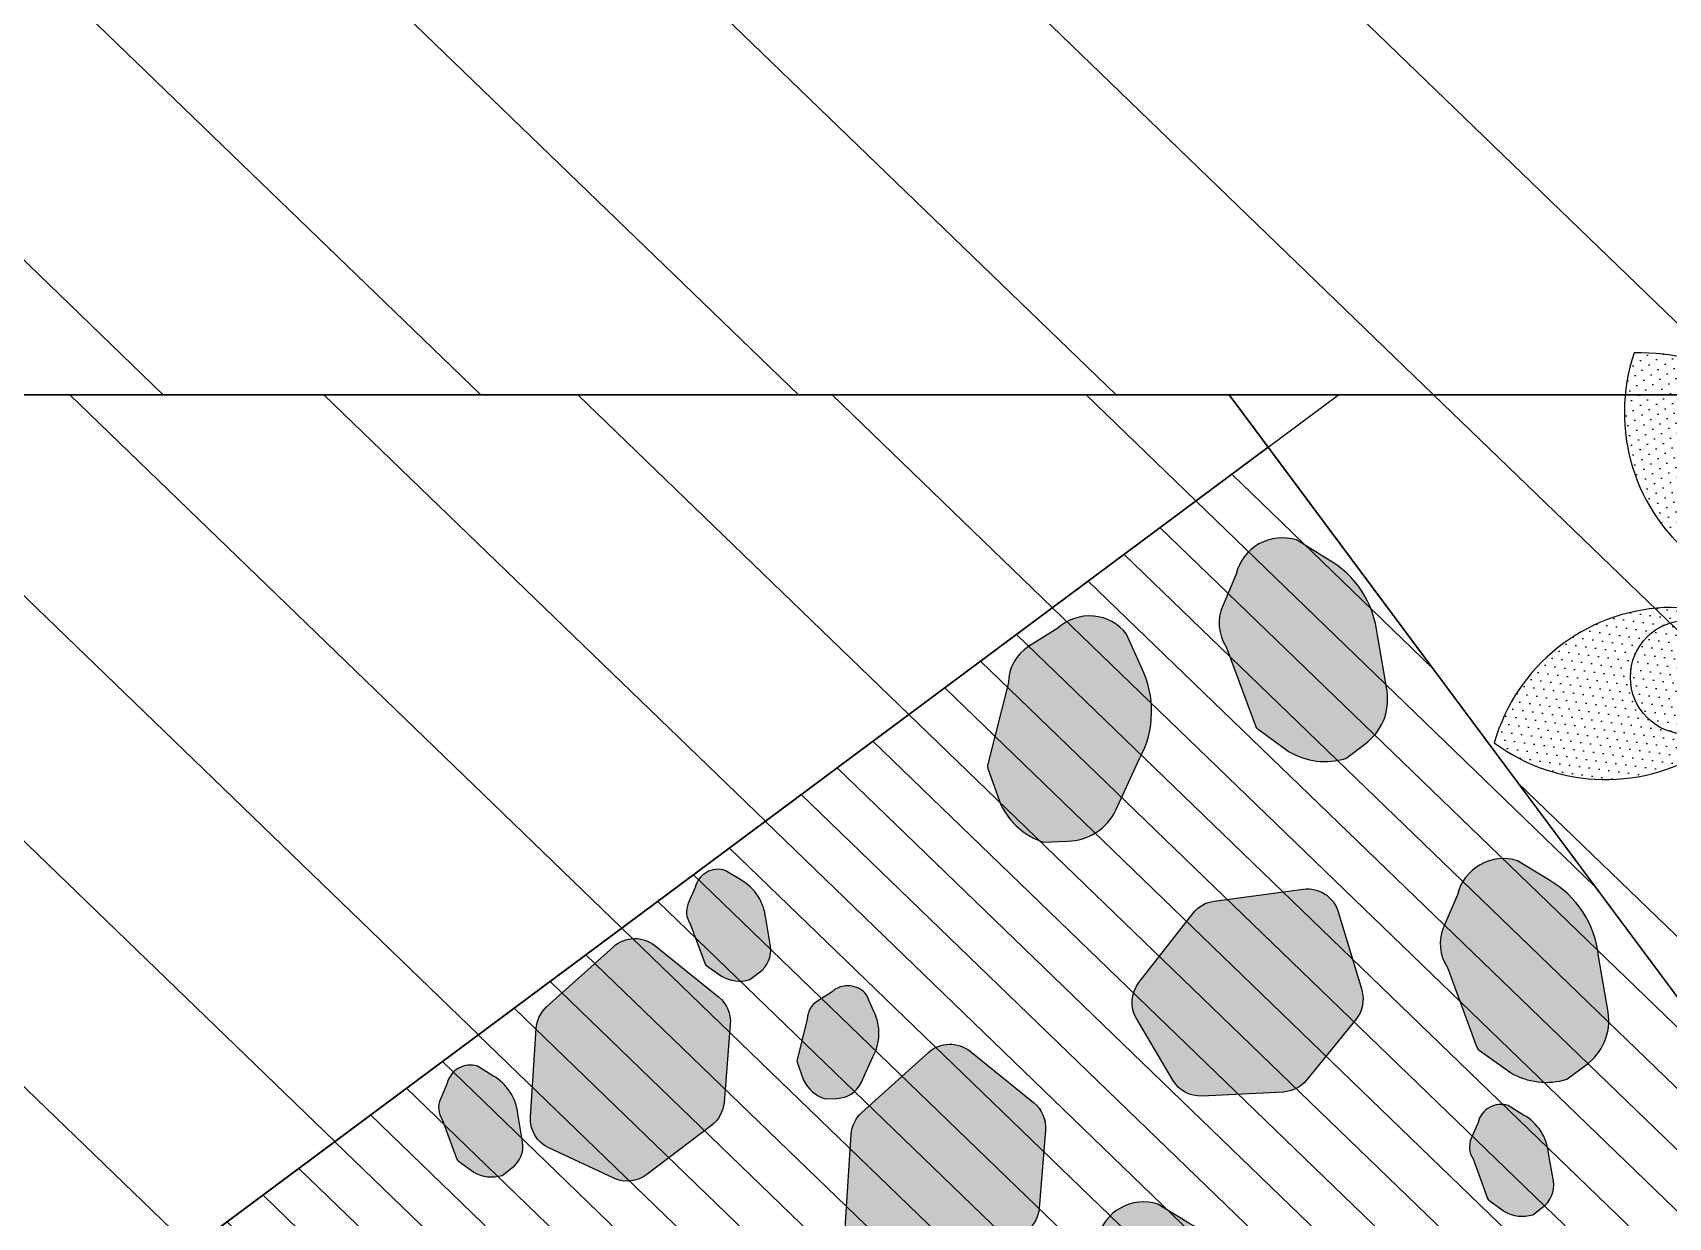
# Model space of a CAD drawing. Header units: millimetres. Extents: x 60.6 to 115.2, y 47.4 to 73.6.
# Drawn here: x 77.458 to 78.635, y 65.553 to 66.405 of the extents above; entities that cross this region are included whole.
import ezdxf

# ---------------------------------------------------------------- set-up
doc = ezdxf.new("R2010")
doc.units = ezdxf.units.MM
doc.layers.add('hatch 3', color=7, linetype='Continuous', true_color=0x57792a)
doc.layers.add('kamni', color=250, linetype='Continuous')
doc.layers.add('trees', color=118, linetype='Continuous')
doc.styles.get("Standard").update_dxf_attribs({"font": 'arial.ttf'})
pattern_1 = [(136, (-529.2652610559677, -497.6456645938825), (-0.1102770163103658, -0.1141951933037609), [])]
pattern_2 = [(0, (-555.0435723174535, -382.4851912321677), (0.02778125, 0.05556249999999999), [0, -0.05556249999999999])]
pattern_3 = [(71.99999999999999, (192.2471370430775, -646.0722304677458), (-0.04425819931167044, 0.04359129559328276), [0, -0.05556249999999999])]
pattern_4 = [(144, (673.8588372499343, -16.80940638435482), (-0.05513432145547956, -0.02862159770970771), [0, -0.05556249999999999])]
pattern_5 = [(215.9999999999999, (224.2205279968658, 635.6834459915049), (0.01018331470552147, -0.06128041579020829), [0, -0.05556249999999998])]
pattern_6 = [(287.9999999999999, (-535.282929972424, 409.6833820927636), (0.06142795606162846, -0.009251782093366783), [0, -0.05556249999999997])]

# ---------------------------------------------------------------- blocks, each defined once
blk = doc.blocks.new('f6')
at = {"true_color": 0x297dd6}
h = blk.add_hatch(dxfattribs=at)
h.set_pattern_fill('DOTS', color=152, scale=0.035, style=0)
h.set_pattern_definition(pattern_2)
edge = h.paths.add_edge_path()
edge.add_arc((0.758425289384154, 1.239367710916188), 1.165600453108289, 124.6664119956931, 195.8507264397759)
edge.add_arc((0.09543470374762819, 1.042358418841639), 0.474084537981225, 194.8313336975684, 345.1686663024316)
edge.add_arc((-0.5675558818888976, 1.239367710916188), 1.165600453108289, 344.1492735602241, 415.3335880043069)
h = blk.add_hatch()
h.set_pattern_fill('DOTS', color=6, scale=0.035, style=0)
h.set_pattern_definition(pattern_2)
edge = h.paths.add_edge_path()
edge.add_arc((0.09543470374762819, 0.924300190205372), 0.3560263093449976, 0, 360)
h = blk.add_hatch(dxfattribs=at)
h.set_pattern_fill('DOTS', color=152, scale=0.035, angle=71.99999999999999, style=0)
h.set_pattern_definition(pattern_3)
edge = h.paths.add_edge_path()
edge.add_arc((-0.9443424341693475, 1.1042909985447), 1.165600453108376, 196.6664119956955, 267.8507264397782)
edge.add_arc((-0.9618508212433632, 0.4128702625318352), 0.474084537981221, 266.8313336975645, 417.1686663024277)
edge.add_arc((-1.354093150313935, -0.1567920348794258), 1.165600453108433, 56.14927356022203, 127.3335880043047)
h = blk.add_hatch(dxfattribs=at)
h.set_pattern_fill('DOTS', color=152, scale=0.035, angle=-72.00000000000006, style=0)
h.set_pattern_definition(pattern_6)
edge = h.paths.add_edge_path()
edge.add_arc((1.413075040935843, -0.3383196286392502), 1.165600453108433, 52.66641199569528, 123.850726439778)
edge.add_arc((1.020832711865271, 0.2313426687720108), 0.474084537981221, 122.8313336975722, 273.1686663024354)
edge.add_arc((1.003324324791255, 0.9227634047848761), 1.165600453108375, 272.1492735602218, 343.3335880043045)
h = blk.add_hatch()
h.set_pattern_fill('DOTS', color=6, scale=0.035, angle=71.99999999999999, style=0)
h.set_pattern_definition(pattern_3)
edge = h.paths.add_edge_path()
edge.add_arc((-0.8495707735966107, 0.3763882635573736), 0.3560263093449976, 0, 360)
h = blk.add_hatch()
h.set_pattern_fill('DOTS', color=6, scale=0.035, angle=-72.00000000000006, style=0)
h.set_pattern_definition(pattern_6)
edge = h.paths.add_edge_path()
edge.add_arc((0.9085526642186323, 0.1948606697976629), 0.3560263093449976, 0, 360)
at = {"true_color": 0xff4242}
h = blk.add_hatch(dxfattribs=at)
h.set_pattern_fill('DOTS', color=20, scale=0.06999999999999999, style=0)
h.set_pattern_definition([(0, (-555.0435723174535, -382.4851912321677), (0.05556249999999999, 0.111125), [0, -0.111125])])
edge = h.paths.add_edge_path()
edge.add_arc((0, 0), 0.498886422826332, 0, 360)
at = {"true_color": 0x297dd6}
h = blk.add_hatch(dxfattribs=at)
h.set_pattern_fill('DOTS', color=152, scale=0.035, angle=144, style=0)
h.set_pattern_definition(pattern_4)
edge = h.paths.add_edge_path()
edge.add_arc((-1.342061010719853, -0.556878340344892), 1.165600453108343, 268.6664119956968, 339.8507264397795)
edge.add_arc((-0.6898912033831369, -0.7871905636526491), 0.4740845379811423, 338.8313336975639, 489.1686663024272)
edge.add_arc((-0.2693197089385462, -1.336270517636835), 1.165600453108389, 128.1492735602179, 199.3335880043006)
h = blk.add_hatch()
h.set_pattern_fill('DOTS', color=6, scale=0.035, angle=144, style=0)
h.set_pattern_definition(pattern_4)
edge = h.paths.add_edge_path()
edge.add_arc((-0.6204983176789938, -0.6916794503601977), 0.3560263093449976, 0, 360)
h = blk.add_hatch(dxfattribs=at)
h.set_pattern_fill('DOTS', color=152, scale=0.035, angle=-144.0000000000001, style=0)
h.set_pattern_definition(pattern_5)
edge = h.paths.add_edge_path()
edge.add_arc((0.1149031145682937, -1.448460740476564), 1.165600453108296, 340.6664119957008, 411.8507264397834)
edge.add_arc((0.535474609012805, -0.8993807864924348), 0.4740845379811423, 50.83133369757284, 201.1686663024361)
edge.add_arc((1.187644416349441, -0.6690685631846209), 1.165600453108289, 200.1492735602245, 271.3335880043072)
h = blk.add_hatch()
h.set_pattern_fill('DOTS', color=6, scale=0.035, angle=-144.0000000000001, style=0)
h.set_pattern_definition(pattern_5)
edge = h.paths.add_edge_path()
edge.add_arc((0.4660817233085481, -0.8038696731999835), 0.3560263093449976, 0, 360)
at = {"color": 152, "true_color": 0x297dd6}
for points in [[(0.09543470374762819, 2.198048001546795, 0.3209893809381569), (-0.3628550189267798, 0.9210048888398887, 0.7696681608329942), (0.5537244264220362, 0.9210048888398887, 0.3209893809381569)], [(-2.060976929689673, 0.7699979838098443, 0.3209893809381569), (-0.9880560684135844, -0.0604894676666845, 0.7696681608329942), (-0.7048174431059806, 0.8112293865344782, 0.3209893809381569)], [(2.119958820311581, 0.5884703900500199, 0.3209893809381569), (0.7637993337278886, 0.6297017927746538, 0.7696681608329942), (1.047037959035492, -0.2420170614265089, 0.3209893809381569)], [(-1.369188496325364, -1.722163076283323, 0.3209893809381569), (-0.2477972141435885, -0.9583894358190719, 0.7696681608329942), (-0.9893255621253729, -0.4196375552886593, 0.3209893809381569)], [(1.214771901955032, -1.834353299122995, 0.3209893809381569), (0.834908967755041, -0.5318277781284451, 0.7696681608329942), (0.09338061977325651, -1.070579658658858, 0.3209893809381569)]]:
    blk.add_lwpolyline(points, format="xyb", close=True, dxfattribs=at)
at = {"color": 20, "true_color": 0xff4242}
for centre, radius in [((0.09543470374762819, 0.924300190205372), 0.3560263093449976), ((-0.8495707735966107, 0.3763882635573736), 0.3560263093449976), ((0.9085526642186323, 0.1948606697976629), 0.3560263093449976), ((0, 0), 0.498886422826332), ((-0.6204983176789938, -0.6916794503601977), 0.3560263093449976), ((0.4660817233085481, -0.8038696731999835), 0.3560263093449976)]:
    blk.add_circle(centre, radius, dxfattribs=at)
blk = doc.blocks.new('FRWN', base_point=(2236.365295990125, 2183.077887642517))
for centre, radius, start, end in [((2474.17399426576, 2145.234429767566), 240.8009640335469, 170.9581072378506, 208.635861953655), ((-1131.505933033677, 1522.62078431855), 3432.019842689925, 8.498768547477061, 11.09520064402869)]:
    blk.add_arc(centre, radius, start, end)
blk = doc.blocks.new('FAN-FRWN', base_point=(2236.365295990125, 2187.058283105804))
for centre, radius, start, end in [((5601.451078592017, 1522.62078431855), 3432.019842689925, 168.9047993559713, 171.5012314525229), ((1995.77115129258, 2145.234429767566), 240.8009640335469, 331.364138046345, 9.04189276214937), ((2774.989562748728, 2087.816947627146), 546.9833154986127, 169.9703990783397, 188.1863073975943), ((2474.17399426576, 2145.234429767566), 240.8009640335469, 170.9581072378506, 208.635861953655), ((1712.060193351688, 2104.916460431077), 530.099093902669, 349.6777114042775, 8.478995071656506), ((-1131.505933033677, 1522.62078431855), 3432.019842689925, 8.498768547477061, 11.09520064402869)]:
    blk.add_arc(centre, radius, start, end)
for p, xscale, yscale, rotation in [((2233.579849568216, 2183.077887642517), -0.6, 0.6, 262.5248729788206), ((2236.365295990125, 2183.077887642517), 0.6, 0.6, 97.47512702117939), ((2233.579849568216, 2183.077887642517), -0.7, 0.7, 285.3139847964163), ((2233.579849568216, 2183.077887642517), -0.75, 0.75, 301.9977079444358), ((2236.365295990125, 2183.077887642517), 0.75, 0.75, 58.0022920555642), ((2236.365295990125, 2183.077887642517), 0.7, 0.7, 74.68601520358378), ((2233.579849568216, 2183.077887642517), -0.8, 0.8, 316.8002169681991), ((2236.365295990125, 2183.077887642517), 0.8, 0.8, 43.19978303180093), ((2233.579849568216, 2183.077887642517), -0.85, 0.85, 333.3396816587502), ((2236.365295990125, 2183.077887642517), 0.85, 0.85, 26.6603183412499), ((2233.579849568216, 2183.077887642517), -0.9, 0.9, 346.3602519384186), ((2236.365295990125, 2183.077887642517), 0.9, 0.9, 13.63974806158141)]:
    blk.add_blockref('FRWN', p, dxfattribs=dict(xscale=xscale, yscale=yscale, rotation=rotation))
blk = doc.blocks.new('LCPLTR17')
at = {"xscale": 0.02777775, "yscale": 0.0333333, "zscale": 0.05555549999999999, "rotation": 321.5582203571314}
blk.add_blockref('FAN-FRWN', (-0.6618098207295589, -1.116834181278591), dxfattribs=at)
at = {"flags": 1}
for tag, p in [('SIZE', (3.538645202885164, 4.802447061058501)), ('ITEM', (3.538645202885164, 3.945304203915839))]:
    blk.add_attdef(tag, p, '', height=0.5, dxfattribs=at)

msp = doc.modelspace()

# ---------------------------------------------------------------- hatches: boundary and pattern name
at = {"layer": 'hatch 3', "linetype": 'Continuous'}
h = msp.add_hatch(dxfattribs=at)
h.set_pattern_fill('ANSI31', color=256, scale=0.05, angle=91, style=0)
h.set_pattern_definition(pattern_1)
h.paths.add_polyline_path([(74.206051509046, 66.14459010753603), (72.67648784052346, 68.20042368472139), (72.67648784052335, 68.49459369366548), (85.23537870169343, 68.49459369369129), (84.51109644729513, 67.95070942255802), (82.08355399931668, 66.14459010753637), (76.57424202710388, 66.14459010753603), (74.71782753993602, 66.14459010753603), (74.206051509046, 66.14459010753603), (73.85978369667271, 66.60999668721979)])
h = msp.add_hatch(dxfattribs=at)
h.set_pattern_fill('ANSI31', color=256, scale=0.04, angle=91, style=0)
h.set_pattern_definition([(136, (679.4135977810487, -569.1557750629456), (-0.08822161304829265, -0.09135615464300868), [])])
h.paths.add_polyline_path([(77.46475290794422, 65.45026466425327), (76.9481668457446, 66.14459010753603), (78.31922451409366, 66.14459010753615), (78.34728325508615, 66.10687732509177)])
h = msp.add_hatch(dxfattribs=at)
h.set_pattern_fill('ANSI31', color=256, scale=0.05, angle=91, style=0)
h.set_pattern_definition(pattern_1)
h.paths.add_polyline_path([(79.7323283898669, 66.14459010753626), (79.69028218244284, 66.14459010753626), (78.31922451409366, 66.14459010753615), (79.00389591592466, 65.22434697794984), (79.88642626306637, 65.88095963878857), (80.24076284988189, 66.14459010753626), (79.92454288741214, 66.14459010753626), (79.78361969086836, 66.14459010753615)])
h = msp.add_hatch(dxfattribs=at)
h.set_pattern_fill('ANSI31', color=41, scale=0.01, angle=91, style=0)
h.set_pattern_definition([(136, (679.4135977810487, -569.1557750629456), (-0.02205540326207316, -0.02283903866075217), [])])
h.paths.add_polyline_path([(78.12136556878272, 64.56773431711122), (77.4647529079441, 65.45026466425315), (78.34728325508615, 66.10687732509177), (79.00389591592466, 65.22434697794984)])
at = {"layer": 'kamni', "linetype": 'ByBlock', "ltscale": 2}
h = msp.add_hatch(color=256, dxfattribs=at)
h.set_gradient(color1=(130, 130, 130), color2=(64, 64, 64), one_color=1, tint=0.25, name='INVSPHERICAL')
edge = h.paths.add_edge_path()
edge.add_line((78.40317179457611, 65.8829334294636), (78.4167701980308, 65.89319610777864))
edge.add_arc((78.39402982750585, 65.92520394118219), 0.03926354353343602, 305.392372209129, 368.835100073188)
edge.add_line((78.43282748848503, 65.93123447626192), (78.42592598464535, 65.97159379112134))
edge.add_arc((78.35501600363773, 65.9642577523324), 0.07128844837428669, 5.906559636339919, 60.58350182735301)
edge.add_line((78.39002965277268, 66.02635515361351), (78.36766677764808, 66.04014607117495))
edge.add_arc((78.35747865220765, 66.00763484620563), 0.03407018709950504, 72.60044111755218, 166.4045269767271)
edge.add_line((78.32436312618711, 66.01564356553979), (78.31458296942287, 65.99280318966828))
edge.add_arc((78.34290705518549, 65.98040498050591), 0.03091875522594848, 156.3597200043258, 213.6489480636709)
edge.add_line((78.3171687939257, 65.96327280807952), (78.33816399351554, 65.90646822558062))
edge.add_arc((78.34300892042722, 65.90810174617081), 0.005112896077387533, 198.6321018795563, 234.2104863490903)
edge.add_line((78.34001885164378, 65.90395431383638), (78.36245571154313, 65.88777858155288))
edge.add_arc((78.38833646554156, 65.9317659459681), 0.05103627783962912, 239.5288100553318, 286.898792791197)
h = msp.add_hatch(color=256, dxfattribs=at)
h.set_gradient(color1=(130, 130, 130), color2=(64, 64, 64), one_color=1, tint=0.25, name='INVSPHERICAL')
edge = h.paths.add_edge_path()
edge.add_line((78.18593602750934, 65.82267285706916), (78.20295452035396, 65.82345390781279))
edge.add_arc((78.2022841327489, 65.8627117278952), 0.03926354361445272, 270.9783183933105, 334.4210462573762)
edge.add_line((78.23769950286714, 65.84575951811144), (78.25481578422114, 65.8829554582428))
edge.add_arc((78.19217072557046, 65.91697956003009), 0.07128844840349383, 331.4925058386694, 386.1694480297387)
edge.add_line((78.25615165656848, 65.94841971499795), (78.245497050312, 65.97243568793306))
edge.add_arc((78.21871775385318, 65.95137275995774), 0.03407018716888083, 38.18638730370209, 131.9904731630694)
edge.add_line((78.19592455909151, 65.97669563353634), (78.17494749445552, 65.96338034191899))
edge.add_arc((78.19130706602141, 65.93714422475296), 0.03091875524288294, 121.9456661651287, 179.2348942244728)
edge.add_line((78.16039106743881, 65.9375570896334), (78.14560736961857, 65.87882889136313))
edge.add_arc((78.15052752862903, 65.87743830044542), 0.005112896223135703, 164.2180475643405, 199.7964320333026)
edge.add_line((78.14571679505616, 65.8757066681867), (78.1550846126953, 65.84968146910273))
edge.add_arc((78.20129589629266, 65.87134293095869), 0.05103627789575307, 205.1147562789811, 252.4847390147534)
h = msp.add_hatch(color=256, dxfattribs=at)
h.set_gradient(color1=(130, 130, 130), color2=(64, 64, 64), one_color=1, tint=0.25, name='INVSPHERICAL')
edge = h.paths.add_edge_path()
edge.add_line((78.56228703637692, 65.65210958534362), (78.57588543983161, 65.66237226365865))
edge.add_arc((78.55314506930665, 65.69438009706221), 0.03926354353343602, 305.392372209129, 368.835100073188)
edge.add_line((78.59194273028584, 65.70041063214194), (78.58504122644615, 65.74076994700135))
edge.add_arc((78.51413124543853, 65.73343390821242), 0.07128844837428669, 5.906559636339919, 60.58350182735301)
edge.add_line((78.54914489457349, 65.79553130949353), (78.52678201944889, 65.80932222705496))
edge.add_arc((78.51659389400845, 65.77681100208565), 0.03407018709950504, 72.60044111755218, 166.4045269767271)
edge.add_line((78.48347836798791, 65.78481972141981), (78.47369821122368, 65.7619793455483))
edge.add_arc((78.5020222969863, 65.74958113638593), 0.03091875522594848, 156.3597200043258, 213.6489480636709)
edge.add_line((78.47628403572651, 65.73244896395954), (78.49727923531634, 65.67564438146064))
edge.add_arc((78.50212416222814, 65.67727790205083), 0.005112896077495262, 198.6321018791493, 234.2104863480569)
edge.add_line((78.49913409344458, 65.6731304697164), (78.52157095334394, 65.6569547374329))
edge.add_arc((78.54745170734236, 65.70094210184811), 0.05103627783962912, 239.5288100553318, 286.898792791197)
h = msp.add_hatch(color=256, dxfattribs=at)
h.set_gradient(color1=(130, 130, 130), color2=(64, 64, 64), one_color=1, tint=0.25, name='INVSPHERICAL')
edge = h.paths.add_edge_path()
edge.add_line((77.9743938883446, 65.72379843391423), (77.98119309005676, 65.72892977304696))
edge.add_arc((77.96982290478195, 65.74493368974254), 0.01963177176881116, 305.3923722489495, 368.8351001133764)
edge.add_line((77.98922173527149, 65.74794895729633), (77.98577098336682, 65.76812861475105))
edge.add_arc((77.95031599287961, 65.7644605953293), 0.03564422417344097, 5.9065596827113, 60.58350187371948)
edge.add_line((77.96782281741525, 65.79550929597212), (77.9566413798807, 65.80240475477035))
edge.add_arc((77.95154731715877, 65.78614914224465), 0.01703509358942549, 72.60044115335668, 166.4045270126096)
edge.add_line((77.93498955410735, 65.79015350191071), (77.93009947575274, 65.778733313992))
edge.add_arc((77.94426151861899, 65.77253420943725), 0.01545937758857572, 156.3597200716813, 213.64894813121)
edge.add_line((77.9313923880195, 65.76396812322241), (77.94188998778668, 65.73556583195591))
edge.add_arc((77.94431245127907, 65.73638259228176), 0.002556448083153524, 198.6321022709433, 234.2104867398565)
edge.add_line((77.94281741687553, 65.73430887606833), (77.95403584680048, 65.72622100994181))
edge.add_arc((77.96697622379406, 65.74821469218944), 0.02551813895145151, 239.5288101117863, 286.8987928476483)
h = msp.add_hatch(color=256, dxfattribs=at)
h.set_gradient(color1=(130, 130, 130), color2=(163, 163, 163), centered=1, one_color=1, tint=0.6399999856948853, name='SPHERICAL')
edge = h.paths.add_edge_path()
edge.add_line((78.41045155236611, 65.69523238151316), (78.37497465992419, 65.65145926208345))
edge.add_arc((78.3570752419821, 65.66596624107319), 0.02304000004501865, 272.8274435928723, 320.97619779088825, ccw=False)
edge.add_line((78.35821176309923, 65.64295428935623), (78.29970322998554, 65.64006465268096))
edge.add_arc((78.29856670884612, 65.66307660431778), 0.02303999996604977, 210.5564715438846, 272.8274436580491, ccw=False)
edge.add_line((78.27872630812226, 65.65136335978207), (78.25253247742046, 65.69573160450466))
edge.add_arc((78.27237287819958, 65.70744484897307), 0.02303999997944281, 141.9339406091179, 210.556471329907, ccw=False)
edge.add_line((78.2542334769829, 65.72165061268208), (78.29340288385242, 65.77166619814227))
edge.add_arc((78.31154228513958, 65.75746043448089), 0.02304000000563209, 97.60736832796272, 141.9339408104546, ccw=False)
edge.add_line((78.30849216098022, 65.7802976484719), (78.37258376747741, 65.78885768360999))
edge.add_arc((78.37563389156333, 65.76602046960124), 0.02304000001347105, 16.730910059273526, 97.60736814109703, ccw=False)
edge.add_line((78.39769854684903, 65.77265316043815), (78.41461678976998, 65.71637205127229))
edge.add_arc((78.39255213456818, 65.70973936048165), 0.02303999991967558, -39.0238023937564, 16.730910009142974, ccw=False)
h = msp.add_hatch(color=256, dxfattribs=at)
h.set_gradient(color1=(130, 130, 130), color2=(163, 163, 163), centered=1, one_color=1, tint=0.6399999856948853, name='SPHERICAL')
edge = h.paths.add_edge_path()
edge.add_line((77.96033048052936, 65.69162151636499), (77.95580216142525, 65.63545933862576))
edge.add_arc((77.93283669079699, 65.6373110292684), 0.02303999998727677, 307.24149736031137, 355.39025155844104, ccw=False)
edge.add_line((77.94677994249844, 65.61896907377275), (77.90014500567224, 65.58351796488648))
edge.add_arc((77.88620175394351, 65.60185992038839), 0.0230400000087862, 244.9705252907699, 307.2414974049176, ccw=False)
edge.add_line((77.87645388847977, 65.58098360080601), (77.82976906264253, 65.6027823379535))
edge.add_arc((77.83951692810626, 65.62365865748643), 0.02303999996397915, 176.3479945177858, 244.9705252387383, ccw=False)
edge.add_line((77.81652371490702, 65.6251262218342), (77.82057021505375, 65.68852517343419))
edge.add_arc((77.84356342828482, 65.68705760906232), 0.02303999999729279, 132.0214219804755, 176.3479944630139, ccw=False)
edge.add_line((77.82814025852917, 65.70417390055798), (77.87617635515778, 65.7474583278248))
edge.add_arc((77.89159952494697, 65.73034203635336), 0.0230400000017653, 51.14496400093259, 132.0214220827445, ccw=False)
edge.add_line((77.90605371785216, 65.74828410723546), (77.95181920279481, 65.71141527787711))
edge.add_arc((77.93736500988564, 65.69347320699796), 0.02304000000190392, -4.609748414515707, 51.14496398861547, ccw=False)
h = msp.add_hatch(color=256, dxfattribs=at)
h.set_gradient(color1=(130, 130, 130), color2=(64, 64, 64), one_color=1, tint=0.25, name='INVSPHERICAL')
edge = h.paths.add_edge_path()
edge.add_line((78.02849916762148, 65.6380110491574), (78.0370084140742, 65.63840157457855))
edge.add_arc((78.03667322024728, 65.65803048460725), 0.019631771795139, 270.9783184650939, 334.4210463293718)
edge.add_line((78.05438090530606, 65.64955437974288), (78.06293904595816, 65.66815234982425))
edge.add_arc((78.03161651671974, 65.68516440069641), 0.0356442241151161, 331.4925058023415, 386.1694479933074)
edge.add_line((78.06360698215099, 65.7008844781218), (78.05827967903235, 65.7128924645491))
edge.add_arc((78.0448900308146, 65.70236100060447), 0.01703509354867882, 38.18638721417508, 131.9904730736476)
edge.add_line((78.03349343347736, 65.71502243738507), (78.02300490109451, 65.70836479158208))
edge.add_arc((78.03118468690354, 65.6952467330143), 0.01545937762231983, 121.9456662770571, 179.234894336606)
edge.add_line((78.01572668761094, 65.69545316542428), (78.00833483866086, 65.66608906627937))
edge.add_arc((78.0107949180989, 65.66539377082563), 0.002556448045520293, 164.218047265119, 199.7964317348159)
edge.add_line((78.0083895513701, 65.66452795473117), (78.0130734602144, 65.65151535517418))
edge.add_arc((78.03617910201308, 65.66234608610216), 0.02551813894787653, 205.1147562789811, 252.4847390148752)
h = msp.add_hatch(color=256, dxfattribs=at)
h.set_gradient(color1=(130, 130, 130), color2=(163, 163, 163), centered=1, one_color=1, tint=0.6399999856948853, name='SPHERICAL')
edge = h.paths.add_edge_path()
edge.add_line((78.18707773468839, 65.6155658453929), (78.18254941558428, 65.55940366765367))
edge.add_arc((78.1595839449559, 65.56125535829631), 0.02303999998739009, 307.24149736053647, 355.3902515584638, ccw=False)
edge.add_line((78.17352719665746, 65.54291340280065), (78.12689225983115, 65.50746229391439))
edge.add_arc((78.11294900810242, 65.5258042494163), 0.0230400000087862, 244.9705252907699, 307.2414974049176, ccw=False)
edge.add_line((78.10320114263868, 65.50492792983391), (78.05651631680144, 65.5267266669814))
edge.add_arc((78.06626418226563, 65.54760298651456), 0.02303999996437757, 176.3479945172756, 244.9705252379529, ccw=False)
edge.add_line((78.04327096906604, 65.54907055086255), (78.04731746921277, 65.61246950246209))
edge.add_arc((78.07031068244441, 65.61100193809045), 0.02303999999784559, 132.0214219811471, 176.3479944636683, ccw=False)
edge.add_line((78.0548875126882, 65.62811822958633), (78.1029236093168, 65.6714026568527))
edge.add_arc((78.11834677910599, 65.65428636538127), 0.0230400000017653, 51.14496400093259, 132.0214220827445, ccw=False)
edge.add_line((78.13280097201118, 65.67222843626337), (78.17856645695383, 65.63535960690547))
edge.add_arc((78.16411226404409, 65.6174175360261), 0.02304000000243759, -4.609748414965679, 51.14496398786952, ccw=False)
h = msp.add_hatch(color=256, dxfattribs=at)
h.set_gradient(color1=(130, 130, 130), color2=(64, 64, 64), one_color=1, tint=0.25, name='INVSPHERICAL')
edge = h.paths.add_edge_path()
edge.add_line((77.79605131079643, 65.58293655005616), (77.8028505125086, 65.58806788918889))
edge.add_arc((77.79148032723378, 65.60407180588447), 0.01963177176881116, 305.3923722489495, 368.8351001133764)
edge.add_line((77.81087915772332, 65.60708707343827), (77.80742840581865, 65.62726673089298))
edge.add_arc((77.77197341533144, 65.62359871147123), 0.03564422417344097, 5.9065596827113, 60.58350187371948)
edge.add_line((77.78948023986709, 65.65464741211406), (77.77829880233253, 65.66154287091229))
edge.add_arc((77.7732047396106, 65.64528725838659), 0.01703509358942549, 72.60044115335668, 166.4045270126096)
edge.add_line((77.75664697655918, 65.64929161805264), (77.75175689820458, 65.63787143013394))
edge.add_arc((77.76591894107082, 65.63167232557919), 0.01545937758857572, 156.3597200716813, 213.64894813121)
edge.add_line((77.75304981047134, 65.62310623936435), (77.76354741023852, 65.59470394809784))
edge.add_arc((77.76596987373091, 65.59552070842369), 0.002556448083153524, 198.6321022709433, 234.2104867398565)
edge.add_line((77.76447483932736, 65.59344699221026), (77.77569326925232, 65.58535912608374))
edge.add_arc((77.7886336462459, 65.60735280833137), 0.02551813895145151, 239.5288101117863, 286.8987928476483)
h = msp.add_hatch(color=256, dxfattribs=at)
h.set_gradient(color1=(130, 130, 130), color2=(64, 64, 64), one_color=1, tint=0.25, name='INVSPHERICAL')
edge = h.paths.add_edge_path()
edge.add_line((78.53772168460875, 65.55465876857977), (78.54452088632092, 65.5597901077125))
edge.add_arc((78.533150701046, 65.57579402440808), 0.01963177176887701, 305.39237224922, 368.8351001133254)
edge.add_line((78.55254953153565, 65.57880929196187), (78.54909877963098, 65.5989889494166))
edge.add_arc((78.51364378914377, 65.59532092999484), 0.03564422417344097, 5.9065596827113, 60.58350187371948)
edge.add_line((78.53115061367942, 65.62636963063767), (78.51996917614485, 65.6332650894359))
edge.add_arc((78.51487511342282, 65.6170094769102), 0.01703509358945948, 72.6004411529918, 166.4045270125197)
edge.add_line((78.49831735037151, 65.62101383657625), (78.4934272720169, 65.60959364865755))
edge.add_arc((78.50758931488315, 65.6033945441028), 0.01545937758857572, 156.3597200716813, 213.64894813121)
edge.add_line((78.49472018428366, 65.59482845788796), (78.50521778405084, 65.56642616662145))
edge.add_arc((78.50764024754312, 65.5672429269473), 0.002556448083045796, 198.6321022717574, 234.2104867419233)
edge.add_line((78.50614521313969, 65.56516921073387), (78.51736364306464, 65.55708134460735))
edge.add_arc((78.53030402005822, 65.57907502685498), 0.02551813895145151, 239.5288101117863, 286.8987928476483)
h = msp.add_hatch(color=256, dxfattribs=at)
h.set_gradient(color1=(130, 130, 130), color2=(64, 64, 64), one_color=1, tint=0.25, name='INVSPHERICAL')
edge = h.paths.add_edge_path()
edge.add_line((78.30346706605928, 65.40514158984433), (78.31706546951386, 65.41540426815936))
edge.add_arc((78.29432509898902, 65.44741210156303), 0.03926354353346285, 305.3923722088976, 368.8351000730241)
edge.add_line((78.3331227599682, 65.45344263664265), (78.32622125612852, 65.49380195150161))
edge.add_arc((78.25531127512033, 65.48646591271279), 0.0712884483748404, 5.906559636202019, 60.58350182716928)
edge.add_line((78.29032492425574, 65.54856331399424), (78.26796204913126, 65.56235423155567))
edge.add_arc((78.25777392369082, 65.52984300658636), 0.03407018709950504, 72.60044111755218, 166.4045269767271)
edge.add_line((78.22465839767028, 65.53785172592052), (78.21487824090605, 65.51501135004901))
edge.add_arc((78.24320232666912, 65.50261314088641), 0.03091875522645624, 156.3597200042777, 213.6489480635547)
edge.add_line((78.21746406540888, 65.4854809684598), (78.23845926499871, 65.4286763859609))
edge.add_arc((78.24330419190971, 65.43030990655132), 0.005112896076813806, 198.6321018844129, 234.2104863538008)
edge.add_line((78.24031412312695, 65.42616247421711), (78.26275098302631, 65.40998674193361))
edge.add_arc((78.28863173702473, 65.45397410634882), 0.05103627783962912, 239.5288100553318, 286.898792791197)

# ---------------------------------------------------------------- linework, layer by layer
at = {"layer": 'Defpoints', "color": 2}
msp.add_line((74.206051509046, 66.14459010753603), (85.57605307468953, 66.14459010753649), dxfattribs=at)
at = {"layer": 'Defpoints'}
for p, q in [((74.8171618665184, 63.48042668173741), (78.39797170044721, 66.14459010753615)), ((79.66050857676328, 64.34181663080767), (78.31922451409366, 66.14459010753615))]:
    msp.add_line(p, q, dxfattribs=at)
msp.add_lwpolyline([(78.12136556878272, 64.56773431711122), (77.4647529079441, 65.45026466425315), (78.34728325508615, 66.10687732509177), (79.00389591592466, 65.22434697794984), (78.12136556878283, 64.56773431711133)], close=True, dxfattribs=at)
at = {"layer": 'hatch 3', "linetype": 'Continuous'}
for points in [[(74.206051509046, 66.14459010753603), (72.67648784052346, 68.20042368472139), (72.67648784052346, 68.20042368472139), (72.67648784052335, 68.49459369366548), (85.23537870169343, 68.49459369369129), (84.51109644729513, 67.95070942255802), (82.08355399931668, 66.14459010753637), (76.57424202710388, 66.14459010753603), (74.71782753993602, 66.14459010753603), (74.206051509046, 66.14459010753603), (73.85978369667271, 66.60999668721979)], [(79.7323283898669, 66.14459010753626), (79.69028218244284, 66.14459010753626), (78.31922451409366, 66.14459010753615), (79.00389591592466, 65.22434697794984), (79.88642626306637, 65.88095963878857), (79.88642626306637, 65.88095963878857), (80.24076284988189, 66.14459010753626), (79.92454288741214, 66.14459010753626), (79.78361969086836, 66.14459010753615)]]:
    msp.add_lwpolyline(points, close=True, dxfattribs=at)
at = {"layer": 'hatch 3'}
msp.add_lwpolyline([(77.46475290794422, 65.45026466425327), (76.9481668457446, 66.14459010753603), (78.31922451409366, 66.14459010753615), (78.34728325508615, 66.10687732509177), (77.46475290794422, 65.45026466425327)], close=True, dxfattribs=at)
at = {"layer": 'kamni'}
for points in [[(78.40317179457611, 65.8829334294636), (78.4167701980308, 65.89319610777864, 0.2841157258522438), (78.43282748848503, 65.93123447626192), (78.42592598464535, 65.97159379112134, 0.2432049483606517), (78.39002965277268, 66.02635515361351), (78.36766677764808, 66.04014607117495, 0.4337962987139013), (78.32436312618711, 66.01564356553979), (78.31458296942287, 65.99280318966828, 0.2553114715337171), (78.3171687939257, 65.96327280807952), (78.33816399351554, 65.90646822558062, 0.1564991940563422), (78.34001885164378, 65.90395431383638), (78.36245571154313, 65.88777858155288, 0.2096850641670248)], [(78.18593602750934, 65.82267285706916), (78.20295452035396, 65.82345390781279, 0.2841157258522438), (78.23769950286714, 65.84575951811144), (78.25481578422114, 65.8829554582428, 0.2432049483606517), (78.25615165656848, 65.94841971499795), (78.245497050312, 65.97243568793306, 0.4337962987139013), (78.19592455909151, 65.97669563353634), (78.17494749445552, 65.96338034191899, 0.2553114715337171), (78.16039106743881, 65.9375570896334), (78.14560736961857, 65.87882889136313, 0.1564991940563422), (78.14571679505616, 65.8757066681867), (78.1550846126953, 65.84968146910273, 0.2096850641670248)], [(78.56228703637692, 65.65210958534362), (78.57588543983161, 65.66237226365865, 0.2841157258522438), (78.59194273028584, 65.70041063214194), (78.58504122644615, 65.74076994700135, 0.2432049483606517), (78.54914489457349, 65.79553130949353), (78.52678201944889, 65.80932222705496, 0.4337962987139013), (78.48347836798791, 65.78481972141981), (78.47369821122368, 65.7619793455483, 0.2553114715337171), (78.47628403572651, 65.73244896395954), (78.49727923531634, 65.67564438146064, 0.1564991940563422), (78.49913409344458, 65.6731304697164), (78.52157095334394, 65.6569547374329, 0.2096850641670248)], [(77.9743938883446, 65.72379843391423), (77.98119309005676, 65.72892977304696, 0.2841157258522438), (77.98922173527149, 65.74794895729633), (77.98577098336682, 65.76812861475105, 0.2432049483606517), (77.96782281741525, 65.79550929597212), (77.9566413798807, 65.80240475477035, 0.4337962987139013), (77.93498955410735, 65.79015350191071), (77.93009947575274, 65.778733313992, 0.2553114715337171), (77.9313923880195, 65.76396812322241), (77.94188998778668, 65.73556583195591, 0.1564991940563422), (77.94281741687553, 65.73430887606833), (77.95403584680048, 65.72622100994181, 0.2096850641670248)], [(78.02849916762148, 65.6380110491574), (78.0370084140742, 65.63840157457855, 0.2841157258522438), (78.05438090530606, 65.64955437974288), (78.06293904595816, 65.66815234982425, 0.2432049483606517), (78.06360698215099, 65.7008844781218), (78.05827967903235, 65.7128924645491, 0.4337962987139013), (78.03349343347736, 65.71502243738507), (78.02300490109451, 65.70836479158208, 0.2553114715337171), (78.01572668761094, 65.69545316542428), (78.00833483866086, 65.66608906627937, 0.1564991940563422), (78.0083895513701, 65.66452795473117), (78.0130734602144, 65.65151535517418, 0.2096850641670248)], [(77.79605131079643, 65.58293655005616), (77.8028505125086, 65.58806788918889, 0.2841157258522438), (77.81087915772332, 65.60708707343827), (77.80742840581865, 65.62726673089298, 0.2432049483606517), (77.78948023986709, 65.65464741211406), (77.77829880233253, 65.66154287091229, 0.4337962987139013), (77.75664697655918, 65.64929161805264), (77.75175689820458, 65.63787143013394, 0.2553114715337171), (77.75304981047134, 65.62310623936435), (77.76354741023852, 65.59470394809784, 0.1564991940563422), (77.76447483932736, 65.59344699221026), (77.77569326925232, 65.58535912608374, 0.2096850641670248)], [(78.53772168460875, 65.55465876857977), (78.54452088632092, 65.5597901077125, 0.2841157258522438), (78.55254953153565, 65.57880929196187), (78.54909877963098, 65.5989889494166, 0.2432049483606517), (78.53115061367942, 65.62636963063767), (78.51996917614485, 65.6332650894359, 0.4337962987139013), (78.49831735037151, 65.62101383657625), (78.4934272720169, 65.60959364865755, 0.2553114715337171), (78.49472018428366, 65.59482845788796), (78.50521778405084, 65.56642616662145, 0.1564991940563422), (78.50614521313969, 65.56516921073387), (78.51736364306464, 65.55708134460735, 0.2096850641670248)], [(78.30346706605928, 65.40514158984433), (78.31706546951386, 65.41540426815936, 0.2841157258522438), (78.3331227599682, 65.45344263664265), (78.32622125612852, 65.49380195150161, 0.2432049483606517), (78.29032492425574, 65.54856331399424), (78.26796204913126, 65.56235423155567, 0.4337962987139013), (78.22465839767028, 65.53785172592052), (78.21487824090605, 65.51501135004901, 0.2553114715337171), (78.21746406540888, 65.4854809684598), (78.23845926499871, 65.4286763859609, 0.1564991940563422), (78.24031412312695, 65.42616247421711), (78.26275098302631, 65.40998674193361, 0.2096850641670248)]]:
    msp.add_lwpolyline(points, format="xyb", close=True, dxfattribs=at)
at = {"layer": 'kamni', "linetype": 'ByBlock', "ltscale": 2}
for points in [[(78.41045155236611, 65.69523238151316), (78.37497465992419, 65.65145926208345, -0.213235042842403), (78.35821176309923, 65.64295428935623), (78.29970322998554, 65.64006465268096, -0.2785982335654852), (78.27872630812226, 65.65136335978207), (78.25253247742046, 65.69573160450466, -0.3087033563484225), (78.2542334769829, 65.72165061268208), (78.29340288385242, 65.77166619814227, -0.1958595006723922), (78.30849216098022, 65.7802976484719), (78.37258376747741, 65.78885768360999, -0.3683071794997488), (78.39769854684903, 65.77265316043815), (78.41461678976998, 65.71637205127229, -0.248191503945889)], [(77.96033048052936, 65.69162151636499), (77.95580216142525, 65.63545933862576, -0.213235042842403), (77.94677994249844, 65.61896907377275), (77.90014500567224, 65.58351796488648, -0.2785982335654852), (77.87645388847977, 65.58098360080601), (77.82976906264253, 65.6027823379535, -0.3087033563484225), (77.81652371490702, 65.6251262218342), (77.82057021505375, 65.68852517343419, -0.1958595006723922), (77.82814025852917, 65.70417390055798), (77.87617635515778, 65.7474583278248, -0.3683071794997488), (77.90605371785216, 65.74828410723546), (77.95181920279481, 65.71141527787711, -0.248191503945889)], [(78.18707773468839, 65.6155658453929), (78.18254941558428, 65.55940366765367, -0.213235042842403), (78.17352719665746, 65.54291340280065), (78.12689225983115, 65.50746229391439, -0.2785982335654852), (78.10320114263868, 65.50492792983391), (78.05651631680144, 65.5267266669814, -0.3087033563484225), (78.04327096906604, 65.54907055086255), (78.04731746921277, 65.61246950246209, -0.1958595006723922), (78.0548875126882, 65.62811822958633), (78.1029236093168, 65.6714026568527, -0.3683071794997488), (78.13280097201118, 65.67222843626337), (78.17856645695383, 65.63535960690547, -0.248191503945889)]]:
    msp.add_lwpolyline(points, format="xyb", close=True, dxfattribs=at)

# ---------------------------------------------------------------- block references
at = {"layer": 'trees'}
for name, p, xscale, yscale, zscale, rotation in [('LCPLTR17', (77.95552729072654, 67.29304505158848), 0.1216859869785769, 0.1216859869785769, 0.1216859869785769, 60.83681349381507), ('f6', (78.75333460999241, 65.96522072378696), 0.1152000000002311, 0.1152000000002311, 0.1152000000002311, 108.7581404150233)]:
    msp.add_blockref(name, p, dxfattribs=dict(at, xscale=xscale, yscale=yscale, zscale=zscale, rotation=rotation))

doc.saveas('drawing.dxf')
